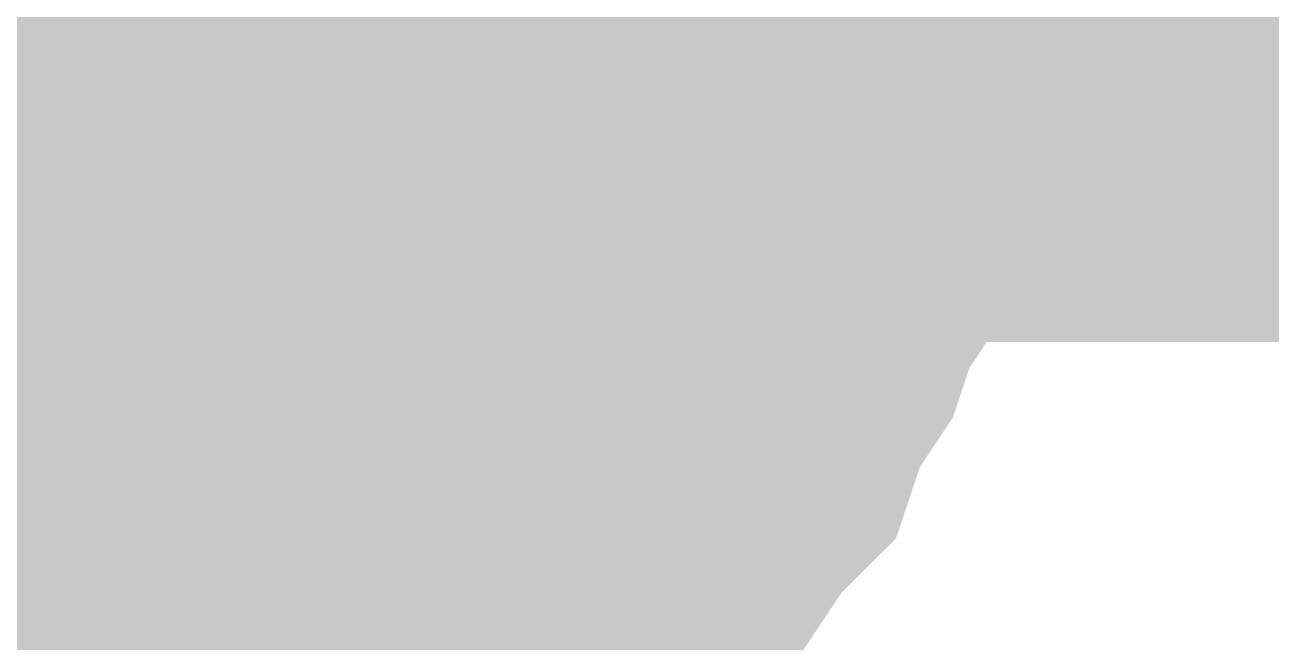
# Model space of a CAD drawing. Header units: inches. Extents: x 0 to 841, y 0 to 594.
# Drawn here: x 295.186 to 296.031, y 381.913 to 382.331 of the extents above; entities that cross this region are included whole.
import ezdxf

# ---------------------------------------------------------------- set-up
doc = ezdxf.new("R2010")
doc.units = ezdxf.units.IN
doc.layers.add('Sheet', color=255, linetype='Continuous')

msp = doc.modelspace()

# ---------------------------------------------------------------- linework, layer by layer
at = {"layer": 'Sheet'}
msp.add_lwpolyline([(294.74601, 382.50001, 0.508, 0.508, 1), (295.25401, 382.50001, 0.508, 0.508, 1)], format="xyseb", close=True, dxfattribs=at)
for points in [[(295.017, 382.49081, 0.7493, 0.7493, 0), (275.01832, 382.49081, 0.7493, 0.7493, 0)], [(295.017, 382.49081, 0.7493, 0.7493, 0), (310.00758, 382.49081, 0.7493, 0.7493, 0)], [(295.017, 379.99785, 0.7493, 0.7493, 0), (295.017, 382.49081, 0.7493, 0.7493, 0)], [(295.5223, 382.49081, 0.29972, 0.29972, 0), (295.5223, 382.46835, 0.29972, 0.29972, 0), (295.5223, 382.43466, 0.29972, 0.29972, 0), (295.51107, 382.41221, 0.29972, 0.29972, 0), (295.51107, 382.38975, 0.29972, 0.29972, 0), (295.51107, 382.36729, 0.29972, 0.29972, 0), (295.49984, 382.34483, 0.29972, 0.29972, 0), (295.48861, 382.31114, 0.29972, 0.29972, 0), (295.47738, 382.28868, 0.29972, 0.29972, 0), (295.47738, 382.26622, 0.29972, 0.29972, 0), (295.46615, 382.24376, 0.29972, 0.29972, 0), (295.45492, 382.23253, 0.29972, 0.29972, 0), (295.43247, 382.21007, 0.29972, 0.29972, 0), (295.42124, 382.18761, 0.29972, 0.29972, 0), (295.41001, 382.16515, 0.29972, 0.29972, 0), (295.38755, 382.15393, 0.29972, 0.29972, 0), (295.37632, 382.13147, 0.29972, 0.29972, 0), (295.35386, 382.12024, 0.29972, 0.29972, 0), (295.34263, 382.09778, 0.29972, 0.29972, 0), (295.32018, 382.08655, 0.29972, 0.29972, 0), (295.29772, 382.07532, 0.29972, 0.29972, 0), (295.27526, 382.05286, 0.29972, 0.29972, 0), (295.26403, 382.04163, 0.29972, 0.29972, 0), (295.24157, 382.0304, 0.29972, 0.29972, 0), (295.21912, 382.0304, 0.29972, 0.29972, 0), (295.19666, 382.01917, 0.29972, 0.29972, 0), (295.16297, 382.00794, 0.29972, 0.29972, 0), (295.14051, 381.99671, 0.29972, 0.29972, 0), (295.11806, 381.99671, 0.29972, 0.29972, 0), (295.0956, 381.99671, 0.29972, 0.29972, 0), (295.07314, 381.98548, 0.29972, 0.29972, 0), (295.03945, 381.98548, 0.29972, 0.29972, 0), (295.017, 381.98548, 0.29972, 0.29972, 0)], [(295.5223, 382.49081, 0.29972, 0.29972, 0), (295.5223, 382.46835, 0.29972, 0.29972, 0), (295.5223, 382.43466, 0.29972, 0.29972, 0), (295.51107, 382.41221, 0.29972, 0.29972, 0), (295.51107, 382.38975, 0.29972, 0.29972, 0), (295.51107, 382.36729, 0.29972, 0.29972, 0), (295.49984, 382.34483, 0.29972, 0.29972, 0), (295.48861, 382.31114, 0.29972, 0.29972, 0), (295.47738, 382.28868, 0.29972, 0.29972, 0), (295.47738, 382.26622, 0.29972, 0.29972, 0), (295.46615, 382.24376, 0.29972, 0.29972, 0), (295.45492, 382.23253, 0.29972, 0.29972, 0), (295.43247, 382.21007, 0.29972, 0.29972, 0), (295.42124, 382.18761, 0.29972, 0.29972, 0), (295.41001, 382.16515, 0.29972, 0.29972, 0), (295.38755, 382.15393, 0.29972, 0.29972, 0), (295.37632, 382.13147, 0.29972, 0.29972, 0), (295.35386, 382.12024, 0.29972, 0.29972, 0), (295.34263, 382.09778, 0.29972, 0.29972, 0), (295.32018, 382.08655, 0.29972, 0.29972, 0), (295.29772, 382.07532, 0.29972, 0.29972, 0), (295.27526, 382.05286, 0.29972, 0.29972, 0), (295.26403, 382.04163, 0.29972, 0.29972, 0), (295.24157, 382.0304, 0.29972, 0.29972, 0), (295.21912, 382.0304, 0.29972, 0.29972, 0), (295.19666, 382.01917, 0.29972, 0.29972, 0), (295.16297, 382.00794, 0.29972, 0.29972, 0), (295.14051, 381.99671, 0.29972, 0.29972, 0), (295.11806, 381.99671, 0.29972, 0.29972, 0), (295.0956, 381.99671, 0.29972, 0.29972, 0), (295.07314, 381.98548, 0.29972, 0.29972, 0), (295.03945, 381.98548, 0.29972, 0.29972, 0), (295.017, 381.98548, 0.29972, 0.29972, 0)], [(295.5223, 382.49081, 0.29972, 0.29972, 0), (295.5223, 382.46835, 0.29972, 0.29972, 0), (295.5223, 382.43466, 0.29972, 0.29972, 0), (295.51107, 382.41221, 0.29972, 0.29972, 0), (295.51107, 382.38975, 0.29972, 0.29972, 0), (295.51107, 382.36729, 0.29972, 0.29972, 0), (295.49984, 382.34483, 0.29972, 0.29972, 0), (295.48861, 382.31114, 0.29972, 0.29972, 0), (295.47738, 382.28868, 0.29972, 0.29972, 0), (295.47738, 382.26622, 0.29972, 0.29972, 0), (295.46615, 382.24376, 0.29972, 0.29972, 0), (295.45492, 382.23253, 0.29972, 0.29972, 0), (295.43247, 382.21007, 0.29972, 0.29972, 0), (295.42124, 382.18761, 0.29972, 0.29972, 0), (295.41001, 382.16515, 0.29972, 0.29972, 0), (295.38755, 382.15393, 0.29972, 0.29972, 0), (295.37632, 382.13147, 0.29972, 0.29972, 0), (295.35386, 382.12024, 0.29972, 0.29972, 0), (295.34263, 382.09778, 0.29972, 0.29972, 0), (295.32018, 382.08655, 0.29972, 0.29972, 0), (295.29772, 382.07532, 0.29972, 0.29972, 0), (295.27526, 382.05286, 0.29972, 0.29972, 0), (295.26403, 382.04163, 0.29972, 0.29972, 0), (295.24157, 382.0304, 0.29972, 0.29972, 0), (295.21912, 382.0304, 0.29972, 0.29972, 0), (295.19666, 382.01917, 0.29972, 0.29972, 0), (295.16297, 382.00794, 0.29972, 0.29972, 0), (295.14051, 381.99671, 0.29972, 0.29972, 0), (295.11806, 381.99671, 0.29972, 0.29972, 0), (295.0956, 381.99671, 0.29972, 0.29972, 0), (295.07314, 381.98548, 0.29972, 0.29972, 0), (295.03945, 381.98548, 0.29972, 0.29972, 0), (295.017, 381.98548, 0.29972, 0.29972, 0)], [(295.76933, 382.49081, 0.29972, 0.29972, 0), (295.76933, 382.45712, 0.29972, 0.29972, 0), (295.76933, 382.41221, 0.29972, 0.29972, 0), (295.7581, 382.37852, 0.29972, 0.29972, 0), (295.7581, 382.3336, 0.29972, 0.29972, 0), (295.74688, 382.29991, 0.29972, 0.29972, 0), (295.73565, 382.26622, 0.29972, 0.29972, 0), (295.72442, 382.23253, 0.29972, 0.29972, 0), (295.71319, 382.19884, 0.29972, 0.29972, 0), (295.69073, 382.16515, 0.29972, 0.29972, 0), (295.6795, 382.13147, 0.29972, 0.29972, 0), (295.65704, 382.09778, 0.29972, 0.29972, 0), (295.64582, 382.06409, 0.29972, 0.29972, 0), (295.62336, 382.04163, 0.29972, 0.29972, 0), (295.6009, 382.00794, 0.29972, 0.29972, 0), (295.57844, 381.97425, 0.29972, 0.29972, 0), (295.54476, 381.95179, 0.29972, 0.29972, 0), (295.5223, 381.92933, 0.29972, 0.29972, 0), (295.49984, 381.90687, 0.29972, 0.29972, 0), (295.46615, 381.88442, 0.29972, 0.29972, 0), (295.43247, 381.86196, 0.29972, 0.29972, 0), (295.41001, 381.8395, 0.29972, 0.29972, 0), (295.37632, 381.81704, 0.29972, 0.29972, 0), (295.34263, 381.80581, 0.29972, 0.29972, 0), (295.30895, 381.78335, 0.29972, 0.29972, 0), (295.27526, 381.77212, 0.29972, 0.29972, 0), (295.24157, 381.76089, 0.29972, 0.29972, 0)], [(295.76933, 382.49081, 0.29972, 0.29972, 0), (295.76933, 382.45712, 0.29972, 0.29972, 0), (295.76933, 382.41221, 0.29972, 0.29972, 0), (295.7581, 382.37852, 0.29972, 0.29972, 0), (295.7581, 382.3336, 0.29972, 0.29972, 0), (295.74688, 382.29991, 0.29972, 0.29972, 0), (295.73565, 382.26622, 0.29972, 0.29972, 0), (295.72442, 382.23253, 0.29972, 0.29972, 0), (295.71319, 382.19884, 0.29972, 0.29972, 0), (295.69073, 382.16515, 0.29972, 0.29972, 0), (295.6795, 382.13147, 0.29972, 0.29972, 0), (295.65704, 382.09778, 0.29972, 0.29972, 0), (295.64582, 382.06409, 0.29972, 0.29972, 0), (295.62336, 382.04163, 0.29972, 0.29972, 0), (295.6009, 382.00794, 0.29972, 0.29972, 0), (295.57844, 381.97425, 0.29972, 0.29972, 0), (295.54476, 381.95179, 0.29972, 0.29972, 0), (295.5223, 381.92933, 0.29972, 0.29972, 0), (295.49984, 381.90687, 0.29972, 0.29972, 0), (295.46615, 381.88442, 0.29972, 0.29972, 0), (295.43247, 381.86196, 0.29972, 0.29972, 0), (295.41001, 381.8395, 0.29972, 0.29972, 0), (295.37632, 381.81704, 0.29972, 0.29972, 0), (295.34263, 381.80581, 0.29972, 0.29972, 0), (295.30895, 381.78335, 0.29972, 0.29972, 0), (295.27526, 381.77212, 0.29972, 0.29972, 0), (295.24157, 381.76089, 0.29972, 0.29972, 0)], [(295.76933, 382.49081, 0.29972, 0.29972, 0), (295.76933, 382.45712, 0.29972, 0.29972, 0), (295.76933, 382.41221, 0.29972, 0.29972, 0), (295.7581, 382.37852, 0.29972, 0.29972, 0), (295.7581, 382.3336, 0.29972, 0.29972, 0), (295.74688, 382.29991, 0.29972, 0.29972, 0), (295.73565, 382.26622, 0.29972, 0.29972, 0), (295.72442, 382.23253, 0.29972, 0.29972, 0), (295.71319, 382.19884, 0.29972, 0.29972, 0), (295.69073, 382.16515, 0.29972, 0.29972, 0), (295.6795, 382.13147, 0.29972, 0.29972, 0), (295.65704, 382.09778, 0.29972, 0.29972, 0), (295.64582, 382.06409, 0.29972, 0.29972, 0), (295.62336, 382.04163, 0.29972, 0.29972, 0), (295.6009, 382.00794, 0.29972, 0.29972, 0), (295.57844, 381.97425, 0.29972, 0.29972, 0), (295.54476, 381.95179, 0.29972, 0.29972, 0), (295.5223, 381.92933, 0.29972, 0.29972, 0), (295.49984, 381.90687, 0.29972, 0.29972, 0), (295.46615, 381.88442, 0.29972, 0.29972, 0), (295.43247, 381.86196, 0.29972, 0.29972, 0), (295.41001, 381.8395, 0.29972, 0.29972, 0), (295.37632, 381.81704, 0.29972, 0.29972, 0), (295.34263, 381.80581, 0.29972, 0.29972, 0), (295.30895, 381.78335, 0.29972, 0.29972, 0), (295.27526, 381.77212, 0.29972, 0.29972, 0), (295.24157, 381.76089, 0.29972, 0.29972, 0)], [(295.76933, 382.49081, 0.29972, 0.29972, 0), (295.76933, 382.45712, 0.29972, 0.29972, 0), (295.76933, 382.41221, 0.29972, 0.29972, 0), (295.7581, 382.37852, 0.29972, 0.29972, 0), (295.7581, 382.3336, 0.29972, 0.29972, 0), (295.74688, 382.29991, 0.29972, 0.29972, 0), (295.73565, 382.26622, 0.29972, 0.29972, 0), (295.72442, 382.23253, 0.29972, 0.29972, 0), (295.71319, 382.19884, 0.29972, 0.29972, 0), (295.69073, 382.16515, 0.29972, 0.29972, 0), (295.6795, 382.13147, 0.29972, 0.29972, 0), (295.65704, 382.09778, 0.29972, 0.29972, 0), (295.64582, 382.06409, 0.29972, 0.29972, 0), (295.62336, 382.04163, 0.29972, 0.29972, 0), (295.6009, 382.00794, 0.29972, 0.29972, 0), (295.57844, 381.97425, 0.29972, 0.29972, 0), (295.54476, 381.95179, 0.29972, 0.29972, 0), (295.5223, 381.92933, 0.29972, 0.29972, 0), (295.49984, 381.90687, 0.29972, 0.29972, 0), (295.46615, 381.88442, 0.29972, 0.29972, 0), (295.43247, 381.86196, 0.29972, 0.29972, 0), (295.41001, 381.8395, 0.29972, 0.29972, 0), (295.37632, 381.81704, 0.29972, 0.29972, 0), (295.34263, 381.80581, 0.29972, 0.29972, 0), (295.30895, 381.78335, 0.29972, 0.29972, 0), (295.27526, 381.77212, 0.29972, 0.29972, 0), (295.24157, 381.76089, 0.29972, 0.29972, 0)], [(295.76933, 382.49081, 0.29972, 0.29972, 0), (295.76933, 382.45712, 0.29972, 0.29972, 0), (295.76933, 382.41221, 0.29972, 0.29972, 0), (295.7581, 382.37852, 0.29972, 0.29972, 0), (295.7581, 382.3336, 0.29972, 0.29972, 0), (295.74688, 382.29991, 0.29972, 0.29972, 0), (295.73565, 382.26622, 0.29972, 0.29972, 0), (295.72442, 382.23253, 0.29972, 0.29972, 0), (295.71319, 382.19884, 0.29972, 0.29972, 0), (295.69073, 382.16515, 0.29972, 0.29972, 0), (295.6795, 382.13147, 0.29972, 0.29972, 0), (295.65704, 382.09778, 0.29972, 0.29972, 0), (295.64582, 382.06409, 0.29972, 0.29972, 0), (295.62336, 382.04163, 0.29972, 0.29972, 0), (295.6009, 382.00794, 0.29972, 0.29972, 0), (295.57844, 381.97425, 0.29972, 0.29972, 0), (295.54476, 381.95179, 0.29972, 0.29972, 0), (295.5223, 381.92933, 0.29972, 0.29972, 0), (295.49984, 381.90687, 0.29972, 0.29972, 0), (295.46615, 381.88442, 0.29972, 0.29972, 0), (295.43247, 381.86196, 0.29972, 0.29972, 0), (295.41001, 381.8395, 0.29972, 0.29972, 0), (295.37632, 381.81704, 0.29972, 0.29972, 0), (295.34263, 381.80581, 0.29972, 0.29972, 0), (295.30895, 381.78335, 0.29972, 0.29972, 0), (295.27526, 381.77212, 0.29972, 0.29972, 0), (295.24157, 381.76089, 0.29972, 0.29972, 0)], [(295.76933, 382.49081, 0.09906, 0.09906, 0), (295.76933, 382.45712, 0.09906, 0.09906, 0), (295.76933, 382.41221, 0.09906, 0.09906, 0), (295.7581, 382.37852, 0.09906, 0.09906, 0), (295.7581, 382.3336, 0.09906, 0.09906, 0), (295.74688, 382.29991, 0.09906, 0.09906, 0), (295.73565, 382.26622, 0.09906, 0.09906, 0), (295.72442, 382.23253, 0.09906, 0.09906, 0), (295.71319, 382.19884, 0.09906, 0.09906, 0), (295.69073, 382.16515, 0.09906, 0.09906, 0), (295.6795, 382.13147, 0.09906, 0.09906, 0), (295.65704, 382.09778, 0.09906, 0.09906, 0), (295.64582, 382.06409, 0.09906, 0.09906, 0), (295.62336, 382.04163, 0.09906, 0.09906, 0), (295.6009, 382.00794, 0.09906, 0.09906, 0), (295.57844, 381.97425, 0.09906, 0.09906, 0), (295.54476, 381.95179, 0.09906, 0.09906, 0), (295.5223, 381.92933, 0.09906, 0.09906, 0), (295.49984, 381.90687, 0.09906, 0.09906, 0), (295.46615, 381.88442, 0.09906, 0.09906, 0), (295.43247, 381.86196, 0.09906, 0.09906, 0)], [(295.76933, 382.49081, 0.09906, 0.09906, 0), (295.76933, 382.45712, 0.09906, 0.09906, 0), (295.76933, 382.41221, 0.09906, 0.09906, 0), (295.7581, 382.37852, 0.09906, 0.09906, 0), (295.7581, 382.3336, 0.09906, 0.09906, 0), (295.74688, 382.29991, 0.09906, 0.09906, 0), (295.73565, 382.26622, 0.09906, 0.09906, 0), (295.72442, 382.23253, 0.09906, 0.09906, 0), (295.71319, 382.19884, 0.09906, 0.09906, 0), (295.69073, 382.16515, 0.09906, 0.09906, 0), (295.6795, 382.13147, 0.09906, 0.09906, 0), (295.65704, 382.09778, 0.09906, 0.09906, 0), (295.64582, 382.06409, 0.09906, 0.09906, 0), (295.62336, 382.04163, 0.09906, 0.09906, 0), (295.6009, 382.00794, 0.09906, 0.09906, 0), (295.57844, 381.97425, 0.09906, 0.09906, 0), (295.54476, 381.95179, 0.09906, 0.09906, 0), (295.5223, 381.92933, 0.09906, 0.09906, 0), (295.49984, 381.90687, 0.09906, 0.09906, 0), (295.46615, 381.88442, 0.09906, 0.09906, 0), (295.43247, 381.86196, 0.09906, 0.09906, 0)], [(295.76933, 382.49081, 0.09906, 0.09906, 0), (295.76933, 382.45712, 0.09906, 0.09906, 0), (295.76933, 382.41221, 0.09906, 0.09906, 0), (295.7581, 382.37852, 0.09906, 0.09906, 0), (295.7581, 382.3336, 0.09906, 0.09906, 0), (295.74688, 382.29991, 0.09906, 0.09906, 0), (295.73565, 382.26622, 0.09906, 0.09906, 0), (295.72442, 382.23253, 0.09906, 0.09906, 0), (295.71319, 382.19884, 0.09906, 0.09906, 0), (295.69073, 382.16515, 0.09906, 0.09906, 0), (295.6795, 382.13147, 0.09906, 0.09906, 0), (295.65704, 382.09778, 0.09906, 0.09906, 0), (295.64582, 382.06409, 0.09906, 0.09906, 0), (295.62336, 382.04163, 0.09906, 0.09906, 0), (295.6009, 382.00794, 0.09906, 0.09906, 0), (295.57844, 381.97425, 0.09906, 0.09906, 0), (295.54476, 381.95179, 0.09906, 0.09906, 0), (295.5223, 381.92933, 0.09906, 0.09906, 0), (295.49984, 381.90687, 0.09906, 0.09906, 0), (295.46615, 381.88442, 0.09906, 0.09906, 0), (295.43247, 381.86196, 0.09906, 0.09906, 0)], [(295.76933, 382.49081, 0.09906, 0.09906, 0), (295.76933, 382.45712, 0.09906, 0.09906, 0), (295.76933, 382.41221, 0.09906, 0.09906, 0), (295.7581, 382.37852, 0.09906, 0.09906, 0), (295.7581, 382.3336, 0.09906, 0.09906, 0), (295.74688, 382.29991, 0.09906, 0.09906, 0), (295.73565, 382.26622, 0.09906, 0.09906, 0), (295.72442, 382.23253, 0.09906, 0.09906, 0), (295.71319, 382.19884, 0.09906, 0.09906, 0), (295.69073, 382.16515, 0.09906, 0.09906, 0), (295.6795, 382.13147, 0.09906, 0.09906, 0), (295.65704, 382.09778, 0.09906, 0.09906, 0), (295.64582, 382.06409, 0.09906, 0.09906, 0), (295.62336, 382.04163, 0.09906, 0.09906, 0), (295.6009, 382.00794, 0.09906, 0.09906, 0), (295.57844, 381.97425, 0.09906, 0.09906, 0), (295.54476, 381.95179, 0.09906, 0.09906, 0), (295.5223, 381.92933, 0.09906, 0.09906, 0), (295.49984, 381.90687, 0.09906, 0.09906, 0), (295.46615, 381.88442, 0.09906, 0.09906, 0), (295.43247, 381.86196, 0.09906, 0.09906, 0)], [(295.76933, 382.49081, 0.09906, 0.09906, 0), (295.76933, 382.45712, 0.09906, 0.09906, 0), (295.76933, 382.41221, 0.09906, 0.09906, 0), (295.7581, 382.37852, 0.09906, 0.09906, 0), (295.7581, 382.3336, 0.09906, 0.09906, 0), (295.74688, 382.29991, 0.09906, 0.09906, 0), (295.73565, 382.26622, 0.09906, 0.09906, 0), (295.72442, 382.23253, 0.09906, 0.09906, 0), (295.71319, 382.19884, 0.09906, 0.09906, 0), (295.69073, 382.16515, 0.09906, 0.09906, 0), (295.6795, 382.13147, 0.09906, 0.09906, 0), (295.65704, 382.09778, 0.09906, 0.09906, 0), (295.64582, 382.06409, 0.09906, 0.09906, 0), (295.62336, 382.04163, 0.09906, 0.09906, 0), (295.6009, 382.00794, 0.09906, 0.09906, 0), (295.57844, 381.97425, 0.09906, 0.09906, 0), (295.54476, 381.95179, 0.09906, 0.09906, 0), (295.5223, 381.92933, 0.09906, 0.09906, 0), (295.49984, 381.90687, 0.09906, 0.09906, 0), (295.46615, 381.88442, 0.09906, 0.09906, 0), (295.43247, 381.86196, 0.09906, 0.09906, 0)], [(295.51107, 382.38975, 0.09906, 0.09906, 0), (295.51107, 382.36729, 0.09906, 0.09906, 0), (295.49984, 382.34483, 0.09906, 0.09906, 0), (295.48861, 382.31114, 0.09906, 0.09906, 0), (295.47738, 382.28868, 0.09906, 0.09906, 0), (295.47738, 382.26622, 0.09906, 0.09906, 0), (295.46615, 382.24376, 0.09906, 0.09906, 0), (295.45492, 382.23253, 0.09906, 0.09906, 0), (295.43247, 382.21007, 0.09906, 0.09906, 0), (295.42124, 382.18761, 0.09906, 0.09906, 0), (295.41001, 382.16515, 0.09906, 0.09906, 0), (295.38755, 382.15393, 0.09906, 0.09906, 0), (295.37632, 382.13147, 0.09906, 0.09906, 0), (295.35386, 382.12024, 0.09906, 0.09906, 0), (295.34263, 382.09778, 0.09906, 0.09906, 0), (295.32018, 382.08655, 0.09906, 0.09906, 0), (295.29772, 382.07532, 0.09906, 0.09906, 0), (295.27526, 382.05286, 0.09906, 0.09906, 0), (295.26403, 382.04163, 0.09906, 0.09906, 0), (295.24157, 382.0304, 0.09906, 0.09906, 0), (295.21912, 382.0304, 0.09906, 0.09906, 0), (295.19666, 382.01917, 0.09906, 0.09906, 0), (295.16297, 382.00794, 0.09906, 0.09906, 0), (295.14051, 381.99671, 0.09906, 0.09906, 0), (295.11806, 381.99671, 0.09906, 0.09906, 0)], [(295.51107, 382.38975, 0.09906, 0.09906, 0), (295.51107, 382.36729, 0.09906, 0.09906, 0), (295.49984, 382.34483, 0.09906, 0.09906, 0), (295.48861, 382.31114, 0.09906, 0.09906, 0), (295.47738, 382.28868, 0.09906, 0.09906, 0), (295.47738, 382.26622, 0.09906, 0.09906, 0), (295.46615, 382.24376, 0.09906, 0.09906, 0), (295.45492, 382.23253, 0.09906, 0.09906, 0), (295.43247, 382.21007, 0.09906, 0.09906, 0), (295.42124, 382.18761, 0.09906, 0.09906, 0), (295.41001, 382.16515, 0.09906, 0.09906, 0), (295.38755, 382.15393, 0.09906, 0.09906, 0), (295.37632, 382.13147, 0.09906, 0.09906, 0), (295.35386, 382.12024, 0.09906, 0.09906, 0), (295.34263, 382.09778, 0.09906, 0.09906, 0), (295.32018, 382.08655, 0.09906, 0.09906, 0), (295.29772, 382.07532, 0.09906, 0.09906, 0), (295.27526, 382.05286, 0.09906, 0.09906, 0), (295.26403, 382.04163, 0.09906, 0.09906, 0), (295.24157, 382.0304, 0.09906, 0.09906, 0), (295.21912, 382.0304, 0.09906, 0.09906, 0), (295.19666, 382.01917, 0.09906, 0.09906, 0), (295.16297, 382.00794, 0.09906, 0.09906, 0), (295.14051, 381.99671, 0.09906, 0.09906, 0), (295.11806, 381.99671, 0.09906, 0.09906, 0)], [(295.51107, 382.38975, 0.09906, 0.09906, 0), (295.51107, 382.36729, 0.09906, 0.09906, 0), (295.49984, 382.34483, 0.09906, 0.09906, 0), (295.48861, 382.31114, 0.09906, 0.09906, 0), (295.47738, 382.28868, 0.09906, 0.09906, 0), (295.47738, 382.26622, 0.09906, 0.09906, 0), (295.46615, 382.24376, 0.09906, 0.09906, 0), (295.45492, 382.23253, 0.09906, 0.09906, 0), (295.43247, 382.21007, 0.09906, 0.09906, 0), (295.42124, 382.18761, 0.09906, 0.09906, 0), (295.41001, 382.16515, 0.09906, 0.09906, 0), (295.38755, 382.15393, 0.09906, 0.09906, 0), (295.37632, 382.13147, 0.09906, 0.09906, 0), (295.35386, 382.12024, 0.09906, 0.09906, 0), (295.34263, 382.09778, 0.09906, 0.09906, 0), (295.32018, 382.08655, 0.09906, 0.09906, 0), (295.29772, 382.07532, 0.09906, 0.09906, 0), (295.27526, 382.05286, 0.09906, 0.09906, 0), (295.26403, 382.04163, 0.09906, 0.09906, 0), (295.24157, 382.0304, 0.09906, 0.09906, 0), (295.21912, 382.0304, 0.09906, 0.09906, 0), (295.19666, 382.01917, 0.09906, 0.09906, 0), (295.16297, 382.00794, 0.09906, 0.09906, 0), (295.14051, 381.99671, 0.09906, 0.09906, 0), (295.11806, 381.99671, 0.09906, 0.09906, 0)]]:
    msp.add_lwpolyline(points, format="xyseb", dxfattribs=at)

doc.saveas('drawing.dxf')
